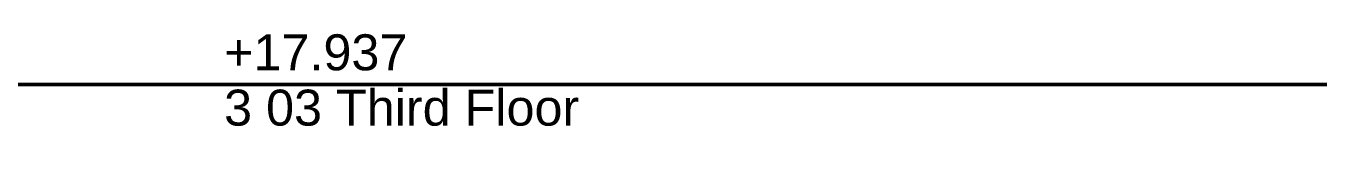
# Model space of a CAD drawing. Header units: millimetres. Extents: x -46169 to 174149, y -86316 to 18123.
# Drawn here: x 170537 to 174149, y -66877 to -66581 of the extents above; entities that cross this region are included whole.
import ezdxf

# ---------------------------------------------------------------- set-up
doc = ezdxf.new("R2010")
doc.units = ezdxf.units.MM
doc.header["$MEASUREMENT"] = 0
doc.linetypes.add('Wipeout_Contour', pattern=[1000, 0, -1000])
doc.layers.add('0_Pen_No__25', color=7, linetype='Continuous', lineweight=50, true_color=0x2a2a2a)
doc.layers.add('0_Pen_No__6', color=7, linetype='Continuous', lineweight=35)
doc.styles.add('GENERATED_STYLE_1', font='')
doc.styles.get('GENERATED_STYLE_1').set_extended_font_data('Swis721 BT')

# ---------------------------------------------------------------- blocks, each defined once
blk = doc.blocks.new('A04 Atrium Longitudinal Section_STORY_MARKER', base_point=(165992.3, -78878.8))
at = {"layer": '0_Pen_No__25', "linetype": 'Continuous'}
blk.add_line((170486.5, -66728.8), (170586.5, -66728.8), dxfattribs=at)
at = {"color": 254, "linetype": 'Wipeout_Contour', "lineweight": 0, "ltscale": 739523.587339}
blk.add_wipeout([(174148.5, -66580.6), (170686.5, -66580.6), (170686.5, -66877.1), (174148.5, -66877.1)], dxfattribs=at)
at = {"layer": '0_Pen_No__25', "linetype": 'Continuous'}
for p, q in [((170586.5, -66728.8), (170686.5, -66728.8)), ((170886.5, -66728.8), (170686.5, -66728.8)), ((170886.5, -66728.8), (171086.5, -66728.8)), ((174148.5, -66728.8), (171086.5, -66728.8))]:
    blk.add_line(p, q, dxfattribs=at)
at = {"layer": '0_Pen_No__6', "char_height": 100, "attachment_point": 1, "style": 'GENERATED_STYLE_1'}
for s, insert in [('\\A1;{\\fSwis721 BT|b0|i0|c0|p34;+17.937}', (171086.5, -66589.4)), ('\\A1;{\\fSwis721 BT|b0|i0|c0|p34;3 03 Third Floor}', (171086.5, -66743.1))]:
    blk.add_mtext(s, dxfattribs=dict(at, insert=insert))

msp = doc.modelspace()

# ---------------------------------------------------------------- block references
at = {"linetype": 'Continuous', "lineweight": 0}
msp.add_blockref('A04 Atrium Longitudinal Section_STORY_MARKER', (165992.3, -78878.8), dxfattribs=at)

doc.saveas('drawing.dxf')
